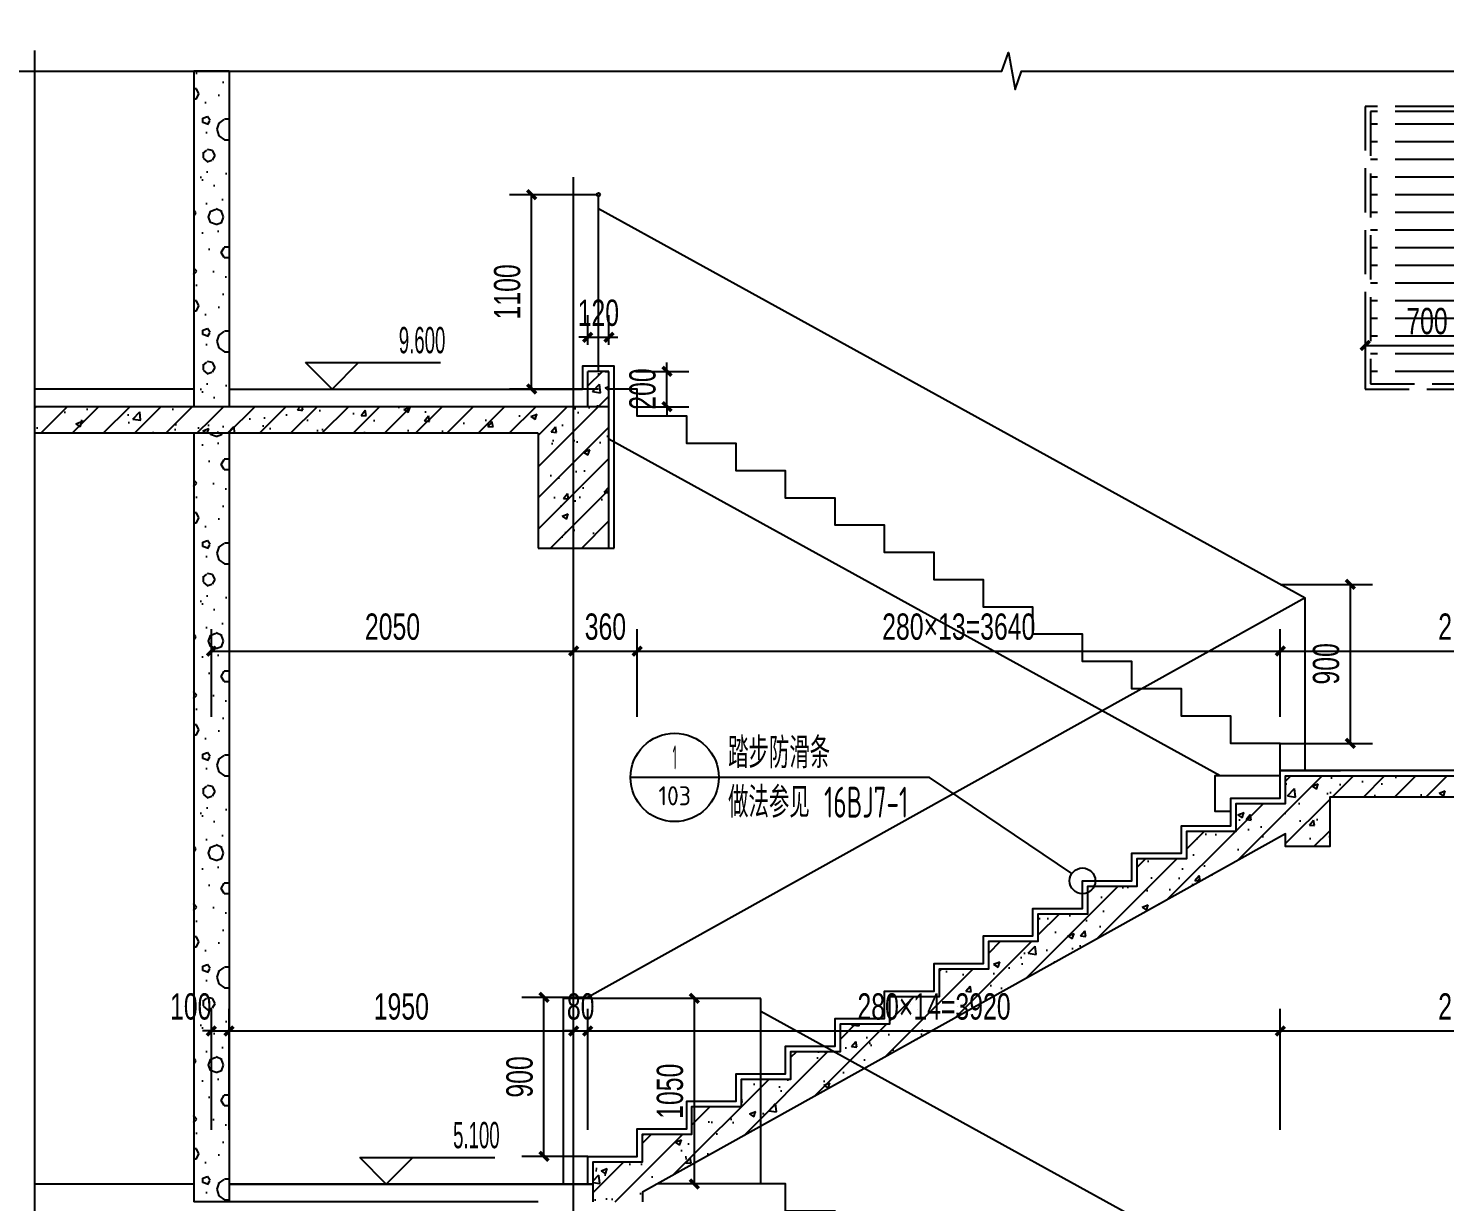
# Model space of a CAD drawing. Extents: x -26219 to 315419, y -160410 to -120810.
# Drawn here: x 106110 to 114126, y -142298 to -135656 of the extents above; entities that cross this region are included whole.
import ezdxf
from ezdxf.enums import TextEntityAlignment as Align
from ezdxf.xclip import XClip

# ---------------------------------------------------------------- set-up
doc = ezdxf.new("R2010")
doc.units = 0
doc.header["$LTSCALE"] = 1000
doc.header["$MEASUREMENT"] = 0
doc.header["$XCLIPFRAME"] = 0
doc.linetypes.add('104-14# 核心筒$2$DOTE', pattern=[2.42, 2, -0.2, 0.02, -0.2])
doc.linetypes.add('DASH', pattern=[0.35, 0.25, -0.1])
for name, color, linetype in [('01-标注_尺寸', 124, 'Continuous'), ('01-标注_标高', 200, 'Continuous'), ('01-标注_符号', 200, 'Continuous'), ('02-TEXT_标注', 130, 'Continuous'), ('05-填充_天正', 26, 'Continuous'), ('104-14# 核心筒$2$A_AXIS-轴线', 36, '104-14# 核心筒$2$DOTE'), ('A-E_栏杆', 232, 'Continuous'), ('A-SUR_保温', 222, 'Continuous'), ('A-TECH_暖通', 6, 'Continuous'), ('A_AXIS-轴线', 36, 'Continuous'), ('A_STR-砌块墙', 121, 'Continuous'), ('A_STR-砼墙', 51, 'Continuous'), ('A_STR-砼柱', 51, 'Continuous'), ('S_E_A-E_楼梯', 4, 'Continuous'), ('S_SURFACE', 6, 'Continuous')]:
    doc.layers.add(name, color=color, linetype=linetype)
doc.styles.add('_TCH_DIM', font='ros.shx', dxfattribs={"width": 0.75, "bigfont": 'jd.shx'})
doc.styles.add('_TCH_DIM_T3', font='ros.shx', dxfattribs={"width": 0.705882, "bigfont": 'jd.shx'})
doc.styles.add('样式 1', font='ros1.shx', dxfattribs={"width": 0.7, "bigfont": 'jd.shx'})
doc.dimstyles.new('_TCH_ARCH&&50', dxfattribs={"dimtxt": 148.75, "dimasz": 50, "dimexe": 125, "dimexo": 150, "dimgap": 63.125, "dimtad": 1, "dimdec": 0, "dimzin": 0, "dimdsep": 46, "dimtxsty": '_TCH_DIM_T3', "dimblk": 'ARCHTICK', "dimcen": 0.09, "dimclrt": 7, "dimazin": 2, "dimtfac": 1, "dimtdec": 0, "dimtix": 1, "dimtmove": 2, "dimatfit": 3, "dimfxl": 0, "dimtolj": 1, "dimtzin": 0, "dimarcsym": 0})
pattern_1 = [(45, (0, 0), (-88.38835, 88.38835), []), (50, (0, 0), (358.6301, -31.37607), [37.5, -412.5]), (355, (0, 0), (-69.3757, 376.0961), [30, -330]), (100.4514, (29.9, -2.6), (289.2547, 344.7198), [31.8701, -350.57106]), (46.1842, (0, 100), (533.6205, -82.7595), [56.25, -618.75]), (96.6356, (44.47, 93.1), (467.3314, 487.059), [47.8051, -525.8565]), (351.1842, (0, 100), (467.331, 487.0593), [45, -495]), (21, (50, 75), (298.45353, -201.30945), [37.5, -412.5]), (326, (50, 75), (121.6577, 362.575), [30, -330]), (71.4514, (74.87, 58.22), (420.1113, 161.26525), [31.8701, -350.57106]), (37.5, (0, 0), (6.07993, 166.44693), [0, -326, 0, -335, 0, -331.25]), (7.5, (0, 0), (131.53477, 197.20586), [0, -191, 0, -318.5, 0, -126.25]), (327.5, (-111.5, 0), (266.91122, -11.27744), [0, -125, 0, -390, 0, -517.5]), (317.5, (-161.5, 0), (291.59308, 50.0525), [0, -162.5, 0, -259, 0, -367.5])]
pattern_2 = [(0, (177, -183), (300, 600), [0, -600]), (0, (-174, -264), (300, 600), [0, -600]), (0, (21, -270), (300, 600), [0, -600]), (0, (234, -93), (300, 600), [0, -600]), (0, (-15, -300), (300, 600), [0, -600]), (0, (294, 285), (300, 600), [0, -600]), (0, (111, 237), (300, 600), [0, -600]), (0, (207, 162), (300, 600), [0, -600]), (0, (-282, 150), (300, 600), [0, -600]), (0, (12, 123), (300, 600), [0, -600]), (0, (-102, -30), (300, 600), [0, -600]), (0, (-96, -255), (300, 600), [0, -600]), (0, (129, -279), (300, 600), [0, -600]), (0, (294, -15), (300, 600), [0, -600]), (0, (-267, -108), (300, 600), [0, -600]), (0, (-216, -6), (300, 600), [0, -600]), (0, (18, -48), (300, 600), [0, -600]), (0, (-66, -135), (300, 600), [0, -600]), (0, (-114, 63), (300, 600), [0, -600]), (0, (-39, 288), (300, 600), [0, -600]), (0, (-243, -234), (300, 600), [0, -600]), (0, (87, 165), (300, 600), [0, -600]), (0, (-192, 174), (300, 600), [0, -600]), (0, (-240, 252), (300, 600), [0, -600]), (130.601294, (257.143, 97.143), (-1499.9999834, 1800.000008), [26.3416, -11037.111]), (18.43495, (214.29, 108.57), (1499.999994, 599.999996), [27.1052, -3767.6279]), (90, (214.3, 82.86), (300, 600), [25.7143, -1174.2857]), (161.56505, (240, 74.29), (-1500.00001, 599.999955), [27.1052, -3767.6279]), (53.1301, (240, 74.29), (300, 600), [28.5714, -2971.4285]), (135, (262.86, -231.43), (-300.00004, 599.99996), [24.2437, -1672.8126]), (45, (228.57, -231.43), (300, 600), [24.2437, -1672.8126]), (135, (245.71, -248.57), (-300.00004, 599.99996), [24.2437, -1672.8126]), (45, (245.71, -248.57), (300, 600), [24.2437, -1672.8126]), (116.56505, (-25.7, 171.43), (-5e-05, 1200), [31.9438, -638.8765]), (180, (-40, 200), (-300, 600), [34.2857, -565.7142]), (63.43495, (-88.57, 171.43), (3e-06, 1200), [31.9438, -638.8765]), (116.56505, (-74.3, 142.86), (-5e-05, 1200), [31.9438, -638.8765]), (0, (-74.3, 142.86), (300, 600), [34.2857, -565.7142]), (63.43495, (-40, 142.86), (3e-06, 1200), [31.9438, -638.8765]), (107.102728, (200, -31.429), (-899.9999656, 3000.0000048), [38.8613, -16282.9025]), (143.972626, (188.57, 5.714), (-5699.999928, 4199.999995), [38.8613, -8122.02]), (180, (157.14, 28.6), (-300, 600), [37.1429, -562.857]), (36.027373, (88.57, 5.714), (5699.999958, 4199.999955), [38.8613, -8122.02]), (71.56505, (77.14, -28.57), (900.000005, 2999.999995), [36.1403, -3758.5928]), (107.102728, (88.571, -65.714), (-899.9999656, 3000.0000048), [38.8613, -16282.9025]), (143.972626, (120, -88.57), (-5699.999928, 4199.999995), [38.8613, -8122.02]), (0, (120, -88.6), (300, 600), [37.1429, -562.857]), (36.027373, (157.143, -88.57), (5699.999958, 4199.999955), [38.8613, -8122.02]), (71.56505, (188.57, -65.71), (900.000005, 2999.999995), [36.1403, -3758.5928]), (150.25512, (205.714, 248.57), (-900.000002, 599.999993), [23.035, -4814.3196]), (90, (185.7, 237.14), (300, 600), [22.8571, -1177.1427]), (29.74488, (185.714, 237.14), (900, 599.999997), [23.035, -4814.3196]), (116.56505, (65.7, -177.14), (-5e-05, 1200), [31.9438, -638.8765]), (168.690067, (51.43, -148.57), (-2700.000002, 599.999985), [29.1373, -6089.6855]), (41.185925, (0, -162.857), (7499.9999546, 6599.9999423), [30.3718, -12725.802]), (90, (0, -191.43), (300, 600), [28.5714, -1171.4285]), (138.814074, (22.857, -211.429), (-7499.9998667, 6600.000042), [30.3718, -12725.802]), (16.699244, (22.857, -211.429), (9899.9999255, 2999.9999686), [29.8295, -12498.5375]), (60.945396, (51.43, -202.857), (299.999999, 599.9999947), [29.416, -12325.3395]), (109.983106, (-185.714, 74.286), (-1500.0000056, 4199.999989), [33.442, -14012.1975]), (155.556045, (-197.143, 105.714), (-3900.000015, 1799.9999626), [34.523, -14465.1315]), (24.443955, (-260, 105.714), (3900.000002, 1799.9999913), [34.523, -14465.1315]), (70.016893, (-271.429, 74.286), (1500.0000045, 4199.9999896), [33.442, -14012.1975]), (109.983106, (-260, 42.857), (-1500.0000056, 4199.999989), [33.442, -14012.1975]), (160.016893, (-228.57, 31.43), (-1500.000001, 599.999973), [33.442, -6989.3775]), (19.983107, (-228.57, 31.43), (1499.999992, 599.999999), [33.442, -6989.3775]), (70.016893, (-197.143, 42.857), (1500.0000045, 4199.9999896), [33.442, -14012.1975]), (122.005383, (37.14, 20), (-300.00004, 599.99997), [26.9542, -5633.434]), (18.43495, (-2.86, 34.29), (1499.999994, 599.999996), [27.1052, -3767.6279]), (90, (-2.86, 8.57), (300, 600), [25.7143, -1174.2857]), (161.56505, (22.86, 0), (-1500.00001, 599.999955), [27.1052, -3767.6279]), (54.462322, (22.857, 0), (2099.999997, 2999.9999955), [24.578, -10298.2115]), (116.56505, (-137.14, -125.7), (-5e-05, 1200), [31.9438, -638.8765]), (180, (-151.4, -97.14), (-300, 600), [31.4286, -568.5714]), (59.036243, (-200, -125.714), (300.000001, 599.999997), [33.3197, -6963.822]), (120.963756, (-182.857, -154.286), (-300.000041, 599.999972), [33.3197, -6963.822]), (0, (-182.86, -154.3), (300, 600), [31.4286, -568.5714]), (63.43495, (-151.43, -154.3), (3e-06, 1200), [31.9438, -638.8765])]

# ---------------------------------------------------------------- blocks, each defined once
blk = doc.blocks.new('104-14# 核心筒')
at = {"layer": '104-14# 核心筒$2$A_AXIS-轴线'}
blk.add_line((109600, 317833.6), (109600, 259754.9), dxfattribs=at)
blk = doc.blocks.new('dididi')
at = {"layer": '05-填充_天正', "linetype": 'DASH'}
for p, q in [((420, 1500), (30, 1500)), ((420, 1400), (30, 1400)), ((420, 1300), (30, 1300)), ((420, 1200), (30, 1200)), ((420, 1100), (30, 1100)), ((420, 1000), (30, 1000)), ((420, 900), (30, 900)), ((420, 800), (30, 800)), ((420, 700), (30, 700)), ((420, 600), (30, 600)), ((420, 500), (30, 500)), ((420, 400), (30, 400)), ((420, 300), (30, 300)), ((420, 200), (30, 200)), ((420, 100), (30, 100))]:
    blk.add_line(p, q, dxfattribs=at)
at = {"layer": '05-填充_天正'}
for p, q in [((670, 1500), (420, 1500)), ((670, 1400), (420, 1400)), ((670, 1300), (420, 1300)), ((670, 1200), (420, 1200)), ((670, 1100), (420, 1100)), ((670, 1000), (420, 1000)), ((670, 900), (420, 900)), ((670, 800), (420, 800)), ((670, 700), (420, 700)), ((670, 600), (420, 600)), ((670, 500), (420, 500)), ((670, 400), (420, 400)), ((670, 300), (420, 300)), ((670, 200), (420, 200)), ((670, 100), (420, 100))]:
    blk.add_line(p, q, dxfattribs=at)
at = {"layer": '05-填充_天正', "linetype": 'DASH'}
blk.add_lwpolyline([(420, 1570), (30, 1570), (30, 30), (420, 30)], dxfattribs=at)
at = {"layer": '05-填充_天正'}
blk.add_lwpolyline([(420, 30), (670, 30), (670, 1570), (420, 1570)], dxfattribs=at)
at = {"layer": 'A-TECH_暖通', "linetype": 'DASH'}
blk.add_lwpolyline([(420, 1600), (0, 1600), (0, 0), (420, 0)], dxfattribs=at)
at = {"layer": 'A-TECH_暖通'}
blk.add_lwpolyline([(420, 0), (700, 0), (700, 1600), (420, 1600)], dxfattribs=at)
blk = doc.blocks.new('_ArchTick')
at = {"color": 0, "linetype": 'ByBlock', "const_width": 0.4}
blk.add_lwpolyline([(-0.5, -0.5), (0.5, 0.5)], dxfattribs=at)
blk = doc.blocks.new('*D1114')
at = {"layer": '01-标注_尺寸', "color": 0, "lineweight": -2, "transparency": 16777216}
for p, q in [((107146.3, -139553.6), (107146.3, -139056.4)), ((109196.3, -139553.6), (109196.3, -139056.4)), ((107146.3, -139181.4), (109196.3, -139181.4))]:
    blk.add_line(p, q, dxfattribs=at)
at = {"layer": 'Defpoints', "color": 0, "transparency": 16777216}
for p in [(109196.3, -139181.4), (107146.3, -139703.6), (109196.3, -139703.6)]:
    blk.add_point(p, dxfattribs=at)
at = {"layer": '01-标注_尺寸', "color": 0, "lineweight": -2, "transparency": 16777216, "xscale": 50, "yscale": 50, "zscale": 50, "rotation": 180}
blk.add_blockref('_ArchTick', (107146.3, -139181.4), dxfattribs=at)
at = {"layer": '01-标注_尺寸', "color": 0, "lineweight": -2, "transparency": 16777216, "xscale": 50, "yscale": 50, "zscale": 50}
blk.add_blockref('_ArchTick', (109196.3, -139181.4), dxfattribs=at)
at = {"layer": '01-标注_尺寸', "color": 7, "transparency": 16777216, "insert": (108171.3, -139043.9), "char_height": 148.75, "attachment_point": 5, "style": '_TCH_DIM_T3'}
blk.add_mtext('\\A1;2050', dxfattribs=at)
blk = doc.blocks.new('*D1115')
at = {"layer": '01-标注_尺寸', "color": 0, "lineweight": -2, "transparency": 16777216}
for p, q in [((109196.3, -139553.6), (109196.3, -139056.4)), ((109556.3, -139553.6), (109556.3, -139056.4)), ((109196.3, -139181.4), (109556.3, -139181.4))]:
    blk.add_line(p, q, dxfattribs=at)
at = {"layer": 'Defpoints', "color": 0, "transparency": 16777216}
for p in [(109556.3, -139181.4), (109196.3, -139703.6), (109556.3, -139703.6)]:
    blk.add_point(p, dxfattribs=at)
at = {"layer": '01-标注_尺寸', "color": 0, "lineweight": -2, "transparency": 16777216, "xscale": 50, "yscale": 50, "zscale": 50, "rotation": 180}
blk.add_blockref('_ArchTick', (109196.3, -139181.4), dxfattribs=at)
at = {"layer": '01-标注_尺寸', "color": 0, "lineweight": -2, "transparency": 16777216, "xscale": 50, "yscale": 50, "zscale": 50}
blk.add_blockref('_ArchTick', (109556.3, -139181.4), dxfattribs=at)
at = {"layer": '01-标注_尺寸', "color": 7, "transparency": 16777216, "insert": (109376.3, -139043.9), "char_height": 148.75, "attachment_point": 5, "style": '_TCH_DIM_T3'}
blk.add_mtext('\\A1;360', dxfattribs=at)
blk = doc.blocks.new('*D1116')
at = {"layer": '01-标注_尺寸', "color": 0, "lineweight": -2, "transparency": 16777216}
for p, q in [((109556.3, -139553.6), (109556.3, -139056.4)), ((113196.3, -139553.6), (113196.3, -139056.4)), ((109556.3, -139181.4), (113196.3, -139181.4))]:
    blk.add_line(p, q, dxfattribs=at)
at = {"layer": 'Defpoints', "color": 0, "transparency": 16777216}
for p in [(113196.3, -139181.4), (109556.3, -139703.6), (113196.3, -139703.6)]:
    blk.add_point(p, dxfattribs=at)
at = {"layer": '01-标注_尺寸', "color": 0, "lineweight": -2, "transparency": 16777216, "xscale": 50, "yscale": 50, "zscale": 50, "rotation": 180}
blk.add_blockref('_ArchTick', (109556.3, -139181.4), dxfattribs=at)
at = {"layer": '01-标注_尺寸', "color": 0, "lineweight": -2, "transparency": 16777216, "xscale": 50, "yscale": 50, "zscale": 50}
blk.add_blockref('_ArchTick', (113196.3, -139181.4), dxfattribs=at)
at = {"layer": '01-标注_尺寸', "color": 7, "transparency": 16777216, "insert": (111376.3, -139043.9), "char_height": 148.75, "attachment_point": 5, "style": '_TCH_DIM_T3'}
blk.add_mtext('\\A1;280×13=3640', dxfattribs=at)
blk = doc.blocks.new('*D1117')
at = {"layer": '01-标注_尺寸', "color": 0, "lineweight": -2, "transparency": 16777216}
for p, q in [((113196.3, -139553.6), (113196.3, -139056.4)), ((115296.3, -139553.6), (115296.3, -139056.4)), ((113196.3, -139181.4), (115296.3, -139181.4))]:
    blk.add_line(p, q, dxfattribs=at)
at = {"layer": 'Defpoints', "color": 0, "transparency": 16777216}
for p in [(115296.3, -139181.4), (113196.3, -139703.6), (115296.3, -139703.6)]:
    blk.add_point(p, dxfattribs=at)
at = {"layer": '01-标注_尺寸', "color": 0, "lineweight": -2, "transparency": 16777216, "xscale": 50, "yscale": 50, "zscale": 50, "rotation": 180}
blk.add_blockref('_ArchTick', (113196.3, -139181.4), dxfattribs=at)
at = {"layer": '01-标注_尺寸', "color": 0, "lineweight": -2, "transparency": 16777216, "xscale": 50, "yscale": 50, "zscale": 50}
blk.add_blockref('_ArchTick', (115296.3, -139181.4), dxfattribs=at)
at = {"layer": '01-标注_尺寸', "color": 7, "transparency": 16777216, "insert": (114246.3, -139043.9), "char_height": 148.75, "attachment_point": 5, "style": '_TCH_DIM_T3'}
blk.add_mtext('\\A1;2100', dxfattribs=at)
blk = doc.blocks.new('*D1123')
at = {"layer": '01-标注_尺寸', "color": 0, "lineweight": -2, "transparency": 16777216}
for p, q in [((113196.3, -141891.9), (113196.3, -141206.5)), ((115296.3, -141891.9), (115296.3, -141206.5)), ((113196.3, -141331.5), (115296.3, -141331.5))]:
    blk.add_line(p, q, dxfattribs=at)
at = {"layer": 'Defpoints', "color": 0, "transparency": 16777216}
for p in [(115296.3, -141331.5), (113196.3, -142041.9), (115296.3, -142041.9)]:
    blk.add_point(p, dxfattribs=at)
at = {"layer": '01-标注_尺寸', "color": 0, "lineweight": -2, "transparency": 16777216, "xscale": 50, "yscale": 50, "zscale": 50, "rotation": 180}
blk.add_blockref('_ArchTick', (113196.3, -141331.5), dxfattribs=at)
at = {"layer": '01-标注_尺寸', "color": 0, "lineweight": -2, "transparency": 16777216, "xscale": 50, "yscale": 50, "zscale": 50}
blk.add_blockref('_ArchTick', (115296.3, -141331.5), dxfattribs=at)
at = {"layer": '01-标注_尺寸', "color": 7, "transparency": 16777216, "insert": (114246.3, -141194), "char_height": 148.75, "attachment_point": 5, "style": '_TCH_DIM_T3'}
blk.add_mtext('\\A1;2100', dxfattribs=at)
blk = doc.blocks.new('*D1124')
at = {"layer": '01-标注_尺寸', "color": 0, "lineweight": -2, "transparency": 16777216}
for p, q in [((109276.3, -141891.9), (109276.3, -141206.5)), ((113196.3, -141891.9), (113196.3, -141206.5)), ((109276.3, -141331.5), (113196.3, -141331.5))]:
    blk.add_line(p, q, dxfattribs=at)
at = {"layer": 'Defpoints', "color": 0, "transparency": 16777216}
for p in [(113196.3, -141331.5), (109276.3, -142041.9), (113196.3, -142041.9)]:
    blk.add_point(p, dxfattribs=at)
at = {"layer": '01-标注_尺寸', "color": 0, "lineweight": -2, "transparency": 16777216, "xscale": 50, "yscale": 50, "zscale": 50, "rotation": 180}
blk.add_blockref('_ArchTick', (109276.3, -141331.5), dxfattribs=at)
at = {"layer": '01-标注_尺寸', "color": 0, "lineweight": -2, "transparency": 16777216, "xscale": 50, "yscale": 50, "zscale": 50}
blk.add_blockref('_ArchTick', (113196.3, -141331.5), dxfattribs=at)
at = {"layer": '01-标注_尺寸', "color": 7, "transparency": 16777216, "insert": (111236.3, -141194), "char_height": 148.75, "attachment_point": 5, "style": '_TCH_DIM_T3'}
blk.add_mtext('\\A1;280×14=3920', dxfattribs=at)
blk = doc.blocks.new('*D1125')
at = {"layer": '01-标注_尺寸', "color": 0, "lineweight": -2, "transparency": 16777216}
for p, q in [((109196.3, -141891.9), (109196.3, -141206.5)), ((109276.3, -141891.9), (109276.3, -141206.5)), ((109196.3, -141331.5), (109146.3, -141331.5)), ((109196.3, -141331.5), (109276.3, -141331.5)), ((109276.3, -141331.5), (109326.3, -141331.5))]:
    blk.add_line(p, q, dxfattribs=at)
at = {"layer": 'Defpoints', "color": 0, "transparency": 16777216}
for p in [(109276.3, -141331.5), (109196.3, -142041.9), (109276.3, -142041.9)]:
    blk.add_point(p, dxfattribs=at)
at = {"layer": '01-标注_尺寸', "color": 0, "lineweight": -2, "transparency": 16777216, "xscale": 50, "yscale": 50, "zscale": 50}
blk.add_blockref('_ArchTick', (109196.3, -141331.5), dxfattribs=at)
at = {"layer": '01-标注_尺寸', "color": 0, "lineweight": -2, "transparency": 16777216, "xscale": 50, "yscale": 50, "zscale": 50, "rotation": 180}
blk.add_blockref('_ArchTick', (109276.3, -141331.5), dxfattribs=at)
at = {"layer": '01-标注_尺寸', "color": 7, "transparency": 16777216, "insert": (109236.3, -141194), "char_height": 148.75, "attachment_point": 5, "style": '_TCH_DIM_T3'}
blk.add_mtext('\\A1;80', dxfattribs=at)
blk = doc.blocks.new('*D1126')
at = {"layer": '01-标注_尺寸', "color": 0, "lineweight": -2, "transparency": 16777216}
for p, q in [((107246.3, -141891.9), (107246.3, -141206.5)), ((109196.3, -141891.9), (109196.3, -141206.5)), ((107246.3, -141331.5), (109196.3, -141331.5))]:
    blk.add_line(p, q, dxfattribs=at)
at = {"layer": 'Defpoints', "color": 0, "transparency": 16777216}
for p in [(109196.3, -141331.5), (107246.3, -142041.9), (109196.3, -142041.9)]:
    blk.add_point(p, dxfattribs=at)
at = {"layer": '01-标注_尺寸', "color": 0, "lineweight": -2, "transparency": 16777216, "xscale": 50, "yscale": 50, "zscale": 50, "rotation": 180}
blk.add_blockref('_ArchTick', (107246.3, -141331.5), dxfattribs=at)
at = {"layer": '01-标注_尺寸', "color": 0, "lineweight": -2, "transparency": 16777216, "xscale": 50, "yscale": 50, "zscale": 50}
blk.add_blockref('_ArchTick', (109196.3, -141331.5), dxfattribs=at)
at = {"layer": '01-标注_尺寸', "color": 7, "transparency": 16777216, "insert": (108221.3, -141194), "char_height": 148.75, "attachment_point": 5, "style": '_TCH_DIM_T3'}
blk.add_mtext('\\A1;1950', dxfattribs=at)
blk = doc.blocks.new('*D1127')
at = {"layer": '01-标注_尺寸', "color": 0, "lineweight": -2, "transparency": 16777216}
for p, q in [((107146.3, -141891.9), (107146.3, -141206.5)), ((107246.3, -141891.9), (107246.3, -141206.5)), ((107146.3, -141331.5), (107096.3, -141331.5)), ((107146.3, -141331.5), (107246.3, -141331.5)), ((107246.3, -141331.5), (107296.3, -141331.5))]:
    blk.add_line(p, q, dxfattribs=at)
at = {"layer": 'Defpoints', "color": 0, "transparency": 16777216}
for p in [(107246.3, -141331.5), (107146.3, -142041.9), (107246.3, -142041.9)]:
    blk.add_point(p, dxfattribs=at)
at = {"layer": '01-标注_尺寸', "color": 0, "lineweight": -2, "transparency": 16777216, "xscale": 50, "yscale": 50, "zscale": 50}
blk.add_blockref('_ArchTick', (107146.3, -141331.5), dxfattribs=at)
at = {"layer": '01-标注_尺寸', "color": 0, "lineweight": -2, "transparency": 16777216, "xscale": 50, "yscale": 50, "zscale": 50, "rotation": 180}
blk.add_blockref('_ArchTick', (107246.3, -141331.5), dxfattribs=at)
at = {"layer": '01-标注_尺寸', "color": 7, "transparency": 16777216, "insert": (107029.3, -141194), "char_height": 148.75, "attachment_point": 5, "style": '_TCH_DIM_T3'}
blk.add_mtext('\\A1;100', dxfattribs=at)
blk = doc.blocks.new('*D1484')
at = {"layer": '01-标注_尺寸', "color": 0, "lineweight": -2, "transparency": 16777216}
for p, q in [((109336.3, -136598), (108833.3, -136598)), ((108958.3, -137698), (108958.3, -136598)), ((109336.3, -137698), (108833.3, -137698))]:
    blk.add_line(p, q, dxfattribs=at)
at = {"layer": 'Defpoints', "color": 0, "transparency": 16777216}
for p in [(108958.3, -136598), (109486.3, -136598), (109486.3, -137698)]:
    blk.add_point(p, dxfattribs=at)
at = {"layer": '01-标注_尺寸', "color": 0, "lineweight": -2, "transparency": 16777216, "xscale": 50, "yscale": 50, "zscale": 50}
for p, rotation in [((108958.3, -136598), 90), ((108958.3, -137698), 270)]:
    blk.add_blockref('_ArchTick', p, dxfattribs=dict(at, rotation=rotation))
at = {"layer": '01-标注_尺寸', "color": 7, "transparency": 16777216, "insert": (108820.8, -137148), "char_height": 148.75, "attachment_point": 5, "rotation": 90, "style": '_TCH_DIM_T3'}
blk.add_mtext('\\A1;1100', dxfattribs=at)
blk = doc.blocks.new('*D1485')
at = {"layer": '01-标注_尺寸', "color": 0, "lineweight": -2, "transparency": 16777216}
for p, q in [((109276.3, -137448), (109276.3, -137279.9)), ((109396.3, -137448), (109396.3, -137279.9)), ((109276.3, -137404.9), (109226.3, -137404.9)), ((109276.3, -137404.9), (109396.3, -137404.9)), ((109396.3, -137404.9), (109446.3, -137404.9))]:
    blk.add_line(p, q, dxfattribs=at)
at = {"layer": 'Defpoints', "color": 0, "transparency": 16777216}
for p in [(109396.3, -137404.9), (109276.3, -137598), (109396.3, -137598)]:
    blk.add_point(p, dxfattribs=at)
at = {"layer": '01-标注_尺寸', "color": 0, "lineweight": -2, "transparency": 16777216, "xscale": 50, "yscale": 50, "zscale": 50}
blk.add_blockref('_ArchTick', (109276.3, -137404.9), dxfattribs=at)
at = {"layer": '01-标注_尺寸', "color": 0, "lineweight": -2, "transparency": 16777216, "xscale": 50, "yscale": 50, "zscale": 50, "rotation": 180}
blk.add_blockref('_ArchTick', (109396.3, -137404.9), dxfattribs=at)
at = {"layer": '01-标注_尺寸', "color": 7, "transparency": 16777216, "insert": (109336.3, -137267.4), "char_height": 148.75, "attachment_point": 5, "style": '_TCH_DIM_T3'}
blk.add_mtext('\\A1;120', dxfattribs=at)
blk = doc.blocks.new('*D1486')
at = {"layer": '01-标注_尺寸', "color": 0, "lineweight": -2, "transparency": 16777216}
for p, q in [((109724.2, -137598), (109724.2, -137548)), ((109546.3, -137598), (109849.2, -137598)), ((109724.2, -137798), (109724.2, -137598)), ((109546.3, -137798), (109849.2, -137798)), ((109724.2, -137798), (109724.2, -137848))]:
    blk.add_line(p, q, dxfattribs=at)
at = {"layer": 'Defpoints', "color": 0, "transparency": 16777216}
for p in [(109396.3, -137598), (109724.2, -137598), (109396.3, -137798)]:
    blk.add_point(p, dxfattribs=at)
at = {"layer": '01-标注_尺寸', "color": 0, "lineweight": -2, "transparency": 16777216, "xscale": 50, "yscale": 50, "zscale": 50}
for p, rotation in [((109724.2, -137598), 270), ((109724.2, -137798), 90)]:
    blk.add_blockref('_ArchTick', p, dxfattribs=dict(at, rotation=rotation))
at = {"layer": '01-标注_尺寸', "color": 7, "transparency": 16777216, "insert": (109586.7, -137698), "char_height": 148.75, "attachment_point": 5, "rotation": 90, "style": '_TCH_DIM_T3'}
blk.add_mtext('\\A1;200', dxfattribs=at)
blk = doc.blocks.new('*D1567')
at = {"layer": '01-标注_尺寸', "color": 0, "lineweight": -2, "transparency": 16777216}
for p, q in [((113196.3, -138803.6), (113718.3, -138803.6)), ((113593.3, -139703.6), (113593.3, -138803.6)), ((113196.3, -139703.6), (113718.3, -139703.6))]:
    blk.add_line(p, q, dxfattribs=at)
at = {"layer": 'Defpoints', "color": 0, "transparency": 16777216}
for p in [(113046.3, -138803.6), (113593.3, -138803.6), (113046.3, -139703.6)]:
    blk.add_point(p, dxfattribs=at)
at = {"layer": '01-标注_尺寸', "color": 0, "lineweight": -2, "transparency": 16777216, "xscale": 50, "yscale": 50, "zscale": 50}
for p, rotation in [((113593.3, -138803.6), 90), ((113593.3, -139703.6), 270)]:
    blk.add_blockref('_ArchTick', p, dxfattribs=dict(at, rotation=rotation))
at = {"layer": '01-标注_尺寸', "color": 7, "transparency": 16777216, "insert": (113455.8, -139253.6), "char_height": 148.75, "attachment_point": 5, "rotation": 90, "style": '_TCH_DIM_T3'}
blk.add_mtext('\\A1;900', dxfattribs=at)
blk = doc.blocks.new('*D1568')
at = {"layer": '01-标注_尺寸', "color": 0, "lineweight": -2, "transparency": 16777216}
for p, q in [((109276.3, -141141.9), (108903.6, -141141.9)), ((109028.6, -142041.9), (109028.6, -141141.9)), ((109276.3, -142041.9), (108903.6, -142041.9))]:
    blk.add_line(p, q, dxfattribs=at)
at = {"layer": 'Defpoints', "color": 0, "transparency": 16777216}
for p in [(109028.6, -141141.9), (109426.3, -141141.9), (109426.3, -142041.9)]:
    blk.add_point(p, dxfattribs=at)
at = {"layer": '01-标注_尺寸', "color": 0, "lineweight": -2, "transparency": 16777216, "xscale": 50, "yscale": 50, "zscale": 50}
for p, rotation in [((109028.6, -141141.9), 90), ((109028.6, -142041.9), 270)]:
    blk.add_blockref('_ArchTick', p, dxfattribs=dict(at, rotation=rotation))
at = {"layer": '01-标注_尺寸', "color": 7, "transparency": 16777216, "insert": (108891.1, -141591.9), "char_height": 148.75, "attachment_point": 5, "rotation": 90, "style": '_TCH_DIM_T3'}
blk.add_mtext('\\A1;900', dxfattribs=at)
blk = doc.blocks.new('*D1712')
at = {"layer": '01-标注_尺寸', "color": 0, "lineweight": -2, "transparency": 16777216}
for p, q in [((110106.3, -141147.9), (109754.6, -141147.9)), ((109879.6, -142197.9), (109879.6, -141147.9)), ((110106.3, -142197.9), (109754.6, -142197.9))]:
    blk.add_line(p, q, dxfattribs=at)
at = {"layer": 'Defpoints', "color": 0, "transparency": 16777216}
for p in [(109879.6, -141147.9), (110256.3, -141147.9), (110256.3, -142197.9)]:
    blk.add_point(p, dxfattribs=at)
at = {"layer": '01-标注_尺寸', "color": 0, "lineweight": -2, "transparency": 16777216, "xscale": 50, "yscale": 50, "zscale": 50}
for p, rotation in [((109879.6, -141147.9), 90), ((109879.6, -142197.9), 270)]:
    blk.add_blockref('_ArchTick', p, dxfattribs=dict(at, rotation=rotation))
at = {"layer": '01-标注_尺寸', "color": 7, "transparency": 16777216, "insert": (109742.1, -141672.9), "char_height": 148.75, "attachment_point": 5, "rotation": 90, "style": '_TCH_DIM_T3'}
blk.add_mtext('\\A1;1050', dxfattribs=at)
blk = doc.blocks.new('*D1745')
at = {"layer": '01-标注_尺寸', "color": 0, "lineweight": -2, "transparency": 16777216}
for p, q in [((113676.3, -137267.6), (113676.3, -137576.9)), ((114376.3, -137267.6), (114376.3, -137576.9)), ((113676.3, -137451.9), (114376.3, -137451.9))]:
    blk.add_line(p, q, dxfattribs=at)
at = {"layer": 'Defpoints', "color": 0, "transparency": 16777216}
for p in [(113676.3, -137117.6), (114376.3, -137117.6), (114376.3, -137451.9)]:
    blk.add_point(p, dxfattribs=at)
at = {"layer": '01-标注_尺寸', "color": 0, "lineweight": -2, "transparency": 16777216, "xscale": 50, "yscale": 50, "zscale": 50, "rotation": 180}
blk.add_blockref('_ArchTick', (113676.3, -137451.9), dxfattribs=at)
at = {"layer": '01-标注_尺寸', "color": 0, "lineweight": -2, "transparency": 16777216, "xscale": 50, "yscale": 50, "zscale": 50}
blk.add_blockref('_ArchTick', (114376.3, -137451.9), dxfattribs=at)
at = {"layer": '01-标注_尺寸', "color": 7, "transparency": 16777216, "insert": (114026.3, -137314.4), "char_height": 148.75, "attachment_point": 5, "style": '_TCH_DIM_T3'}
blk.add_mtext('\\A1;700', dxfattribs=at)

msp = doc.modelspace()

# ---------------------------------------------------------------- hatches: boundary and pattern name
at = {"layer": '05-填充_天正'}
h = msp.add_hatch(dxfattribs=at)
h.set_pattern_fill('加气混凝土', color=256, scale=50, style=0)
h.set_pattern_definition(pattern_2)
h.paths.add_polyline_path([(107046.3, -135898), (107046.3, -137798), (107246.3, -137798), (107246.3, -135898)])
h = msp.add_hatch(dxfattribs=at)
h.set_pattern_fill('钢筋混凝土', color=256, scale=50, style=0)
h.set_pattern_definition(pattern_1)
h.paths.add_polyline_path([(109396.3, -137598), (109276.3, -137598), (109276.3, -137798), (109396.3, -137798)])
h = msp.add_hatch(dxfattribs=at)
h.set_pattern_fill('钢筋混凝土', color=256, scale=50, style=0)
h.set_pattern_definition(pattern_1)
h.paths.add_polyline_path([(107146.3, -137948), (107146.3, -137798), (106146.3, -137798), (106146.3, -137948)])
h = msp.add_hatch(dxfattribs=at)
h.set_pattern_fill('钢筋混凝土', color=256, scale=50, style=0)
h.set_pattern_definition(pattern_1)
h.paths.add_polyline_path([(108996.3, -137948), (108996.3, -137798), (107146.3, -137798), (107146.3, -137948)])
h = msp.add_hatch(dxfattribs=at)
h.set_pattern_fill('钢筋混凝土', color=256, scale=50, style=0)
h.set_pattern_definition(pattern_1)
h.paths.add_polyline_path([(108996.3, -138598), (109396.3, -138598), (109396.3, -137798), (108996.3, -137798)])
h = msp.add_hatch(dxfattribs=at)
h.set_pattern_fill('加气混凝土', color=256, scale=50, style=0)
h.set_pattern_definition(pattern_2)
h.paths.add_polyline_path([(107246.3, -137948), (107046.3, -137948), (107046.3, -142298), (107246.3, -142298)])
h = msp.add_hatch(dxfattribs=at)
h.set_pattern_fill('钢筋混凝土', color=256, scale=50, style=0)
h.set_pattern_definition(pattern_1)
edge = h.paths.add_edge_path()
edge.add_line((115296.3, -140007.9), (113476.3, -140007.9))
edge.add_line((113476.3, -140007.9), (113476.3, -140287.9))
edge.add_line((113476.3, -140287.9), (113226.3, -140287.9))
edge.add_line((113226.3, -140287.9), (113226.3, -140215.6))
edge.add_line((113226.3, -140215.6), (109586.3, -142243.6))
edge.add_line((109586.3, -142243.6), (109586.3, -142298))
edge.add_line((109586.3, -142298), (109306.3, -142298))
edge.add_line((109306.3, -142298), (109306.3, -142071.9))
edge.add_line((109306.3, -142071.9), (109586.3, -142071.9))
edge.add_line((109586.3, -142071.9), (109586.3, -141915.9))
edge.add_line((109586.3, -141915.9), (109866.3, -141915.9))
edge.add_line((109866.3, -141915.9), (109866.3, -141759.9))
edge.add_line((109866.3, -141759.9), (110146.3, -141759.9))
edge.add_line((110146.3, -141759.9), (110146.3, -141603.9))
edge.add_line((110146.3, -141603.9), (110426.3, -141603.9))
edge.add_line((110426.3, -141603.9), (110426.3, -141447.9))
edge.add_line((110426.3, -141447.9), (110706.3, -141447.9))
edge.add_line((110706.3, -141447.9), (110706.3, -141291.9))
edge.add_line((110706.3, -141291.9), (110986.3, -141291.9))
edge.add_line((110986.3, -141291.9), (110986.3, -141135.9))
edge.add_line((110986.3, -141135.9), (111266.3, -141135.9))
edge.add_line((111266.3, -141135.9), (111266.3, -140979.9))
edge.add_line((111266.3, -140979.9), (111546.3, -140979.9))
edge.add_line((111546.3, -140979.9), (111546.3, -140823.9))
edge.add_line((111546.3, -140823.9), (111826.3, -140823.9))
edge.add_line((111826.3, -140823.9), (111826.3, -140667.9))
edge.add_line((111826.3, -140667.9), (112106.3, -140667.9))
edge.add_line((112106.3, -140667.9), (112106.3, -140511.9))
edge.add_line((112106.3, -140511.9), (112386.3, -140511.9))
edge.add_line((112386.3, -140511.9), (112386.3, -140355.9))
edge.add_line((112386.3, -140355.9), (112666.3, -140355.9))
edge.add_line((112666.3, -140355.9), (112666.3, -140199.9))
edge.add_line((112666.3, -140199.9), (112946.3, -140199.9))
edge.add_line((112946.3, -140199.9), (112946.3, -140043.9))
edge.add_line((112946.3, -140043.9), (113226.3, -140043.9))
edge.add_line((113226.3, -140043.9), (113226.3, -139887.9))
edge.add_line((113226.3, -139887.9), (115296.3, -139887.9))

# ---------------------------------------------------------------- linework, layer by layer
at = {"layer": '01-标注_标高'}
for p, q in [((107829.1, -137698), (107679.1, -137548)), ((107679.1, -137548), (108442.4, -137548)), ((107829.1, -137698), (107979.1, -137548)), ((108136.2, -142198), (107986.2, -142048)), ((107986.2, -142048), (108749.6, -142048)), ((108136.2, -142198), (108286.2, -142048))]:
    msp.add_line(p, q, dxfattribs=at)
at = {"layer": '01-标注_符号'}
for p, q in [((110018.3, -139896.7), (109518.3, -139896.7)), ((111209.7, -139896.7), (110018.3, -139896.7)), ((112016, -140441.2), (111209.7, -139896.7))]:
    msp.add_line(p, q, dxfattribs=at)
for points in [[(105696.6, -135898), (111619.7, -135898), (111657.9, -135793), (111695, -136003), (111732.2, -135898), (117655.3, -135898)], [(106146.3, -154148), (106146.3, -145021.5), (106041.3, -144983.3), (106251.3, -144946.3), (106146.3, -144909), (106146.3, -135782.6)]]:
    msp.add_lwpolyline(points, dxfattribs=at)
for centre, radius in [((109768.3, -139896.7), 250), ((112076.3, -140481.9), 72.7)]:
    msp.add_circle(centre, radius, dxfattribs=at)
at = {"layer": 'A-E_栏杆'}
for p, q in [((109336.3, -137598), (109336.3, -136608)), ((113336.3, -138879.9), (109265.5, -141147.9)), ((113336.3, -139857.9), (113336.3, -138880.7)), ((109136.3, -141147.9), (109136.3, -142197.9)), ((110256.3, -141147.9), (109136.3, -141147.9)), ((110256.3, -142197.9), (110256.3, -141147.9))]:
    msp.add_line(p, q, dxfattribs=at)
for points in [[(109336.3, -136676.6), (113336.3, -138880.7)], [(113336.3, -142920.6), (110256.3, -141220.6)]]:
    msp.add_lwpolyline(points, dxfattribs=at)
msp.add_circle((109336.3, -136598), 10, dxfattribs=at)
at = {"layer": 'A-SUR_保温'}
for p, q in [((107046.3, -137698), (106146.3, -137698)), ((109396.3, -137798), (109396.3, -137698)), ((107046.3, -142198), (106146.3, -142198)), ((109306.3, -142198), (107246.3, -142198))]:
    msp.add_line(p, q, dxfattribs=at)
at = {"layer": 'A_AXIS-轴线'}
msp.add_line((109196.3, -153848), (109196.3, -136498), dxfattribs=at)
at = {"layer": 'A_STR-砌块墙'}
for p, q in [((107046.3, -135898), (107046.3, -137798)), ((107246.3, -135898), (107046.3, -135898)), ((107246.3, -135898), (107246.3, -137798)), ((107046.3, -137948), (107046.3, -142298)), ((107246.3, -137948), (107246.3, -142298)), ((107246.3, -142298), (107046.3, -142298))]:
    msp.add_line(p, q, dxfattribs=at)
at = {"layer": 'A_STR-砼墙'}
for p, q in [((109396.3, -137598), (109276.3, -137598)), ((107146.3, -137798), (106146.3, -137798)), ((106146.3, -137948), (106146.3, -137798)), ((108996.3, -137798), (107146.3, -137798)), ((109396.3, -137947.5), (109396.3, -137798)), ((107146.3, -137948), (106146.3, -137948)), ((108996.3, -137948), (107146.3, -137948)), ((108996.3, -142298), (107146.3, -142298))]:
    msp.add_line(p, q, dxfattribs=at)
for points in [[(109276.3, -137798), (109276.3, -137598)], [(109396.3, -137798), (109396.3, -137598)], [(109306.3, -142298), (109306.3, -142071.9), (109586.3, -142071.9), (109586.3, -141915.9), (109866.3, -141915.9), (109866.3, -141759.9), (110146.3, -141759.9), (110146.3, -141603.9), (110426.3, -141603.9), (110426.3, -141447.9), (110706.3, -141447.9), (110706.3, -141291.9), (110986.3, -141291.9), (110986.3, -141135.9), (111266.3, -141135.9), (111266.3, -140979.9), (111546.3, -140979.9), (111546.3, -140823.9), (111826.3, -140823.9), (111826.3, -140667.9), (112106.3, -140667.9), (112106.3, -140511.9), (112386.3, -140511.9), (112386.3, -140355.9), (112666.3, -140355.9), (112666.3, -140199.9), (112946.3, -140199.9), (112946.3, -140043.9), (113226.3, -140043.9), (113226.3, -139887.9), (115296.3, -139887.9)], [(115296.3, -140007.9), (113476.3, -140007.9), (113476.3, -140287.9), (113226.3, -140287.9), (113226.3, -140215.6), (109586.3, -142243.6), (109586.3, -142298)]]:
    msp.add_lwpolyline(points, dxfattribs=at)
at = {"layer": 'A_STR-砼柱'}
for p, q in [((109396.3, -137798), (108996.3, -137798)), ((109396.3, -138598), (109396.3, -137798)), ((108996.3, -137948), (108996.3, -138598)), ((108996.3, -138598), (109396.3, -138598))]:
    msp.add_line(p, q, dxfattribs=at)
at = {"layer": 'S_E_A-E_楼梯'}
msp.add_line((112855.5, -139887.9), (109396.3, -137981.8), dxfattribs=at)
for points in [[(113196.3, -139857.9), (113196.3, -139703.6), (112916.3, -139703.6), (112916.3, -139549.3), (112636.3, -139549.3), (112636.3, -139395), (112356.3, -139395), (112356.3, -139240.7), (112076.3, -139240.7), (112076.3, -139086.4), (111796.3, -139086.4), (111796.3, -138932.1), (111516.3, -138932.1), (111516.3, -138777.9), (111236.3, -138777.9), (111236.3, -138623.6), (110956.3, -138623.6), (110956.3, -138469.3), (110676.3, -138469.3), (110676.3, -138315), (110396.3, -138315), (110396.3, -138160.7), (110116.3, -138160.7), (110116.3, -138006.4), (109836.3, -138006.4), (109836.3, -137852.1), (109556.3, -137852.1), (109556.3, -137697.9), (109396.3, -137697.9)], [(113196.3, -139887.9), (112826.3, -139887.9), (112826.3, -140087.4), (112916.3, -140087.4)], [(113196.3, -143897.9), (113196.3, -143743.4), (112916.3, -143743.4), (112916.3, -143588.8), (112636.3, -143588.8), (112636.3, -143434.3), (112356.3, -143434.3), (112356.3, -143279.7), (112076.3, -143279.7), (112076.3, -143125.2), (111796.3, -143125.2), (111796.3, -142970.6), (111516.3, -142970.6), (111516.3, -142816.1), (111236.3, -142816.1), (111236.3, -142661.5), (110956.3, -142661.5), (110956.3, -142507), (110676.3, -142507), (110676.3, -142352.4), (110396.3, -142352.4), (110396.3, -142197.9), (109668.3, -142197.9)]]:
    msp.add_lwpolyline(points, dxfattribs=at)
at = {"layer": 'S_SURFACE'}
for p, q in [((115296.3, -139857.9), (113196.3, -139857.9)), ((107246.3, -142198), (109306.3, -142198))]:
    msp.add_line(p, q, dxfattribs=at)
for points in [[(109426.3, -137798), (109426.3, -137568), (109246.3, -137568), (109246.3, -137698)], [(107246.3, -137698), (109246.3, -137698)], [(109426.3, -138598), (109426.3, -137798)], [(109396.3, -138598), (109426.3, -138598)], [(109276.3, -142197.9), (109276.3, -142041.9), (109556.3, -142041.9), (109556.3, -141885.9), (109836.3, -141885.9), (109836.3, -141729.9), (110116.3, -141729.9), (110116.3, -141573.9), (110396.3, -141573.9), (110396.3, -141417.9), (110676.3, -141417.9), (110676.3, -141261.9), (110956.3, -141261.9), (110956.3, -141105.9), (111236.3, -141105.9), (111236.3, -140949.9), (111516.3, -140949.9), (111516.3, -140793.9), (111796.3, -140793.9), (111796.3, -140637.9), (112076.3, -140637.9), (112076.3, -140481.9), (112356.3, -140481.9), (112356.3, -140325.9), (112636.3, -140325.9), (112636.3, -140169.9), (112916.3, -140169.9), (112916.3, -140013.9), (113196.3, -140013.9), (113196.3, -139857.9), (113537.5, -139857.9)], [(113196.3, -139857.9), (113196.3, -139857.9)]]:
    msp.add_lwpolyline(points, dxfattribs=at)

# ---------------------------------------------------------------- block references
ref = msp.add_blockref('104-14# 核心筒', (-403.7, -412046.9))
XClip(ref).set_block_clipping_path([(106848.8539130328, 277349.9999999653), (117200.2008833431, 284950.9169573075)])
msp.add_blockref('dididi', (113676.3, -137698))

# ---------------------------------------------------------------- texts
at = {"layer": '02-TEXT_标注'}
for s, height, style, width, p in [('9.600', 148.75, '_TCH_DIM', 0.529412, (108206.9, -137495.5)), ('踏步防滑条', 173.64, '样式 1', 0.7, (110070.8, -139844.2)), ('做法参见', 173.64, '样式 1', 0.7, (110070.8, -140124.2)), ('16BJ7-1', 175, '样式 1', 0.7, (110614, -140124.2)), ('5.100', 148.75, '_TCH_DIM', 0.529412, (108514.1, -141995.5))]:
    msp.add_text(s, height=height, dxfattribs=dict(at, style=style, width=width)).set_placement(p)
at = {"layer": '02-TEXT_标注', "style": '样式 1', "width": 1.428571}
for s, height, p, p2 in [('1', 136, (109757, -139851.2), (109779.7, -139851.2)), ('103', 107.9, (109676.6, -140054.4), (109860.1, -140054.4))]:
    msp.add_text(s, height=height, dxfattribs=at).set_placement(p, p2, align=Align.FIT)

# ---------------------------------------------------------------- dimensions: what is measured, and where the dimension line sits
at = {"layer": '01-标注_尺寸'}
for p1, p2, distance, picture, middle in [((109486.3, -137698), (109486.3, -136598), 527.9, '*D1484', (108820.8, -137148)), ((113676.3, -137117.6), (114376.3, -137117.6), -334.2, '*D1745', (114026.3, -137314.4)), ((109276.3, -137598), (109396.3, -137598), 193.1, '*D1485', (109336.3, -137267.4)), ((109396.3, -137798), (109396.3, -137598), -327.9, '*D1486', (109586.7, -137698)), ((113046.3, -139703.6), (113046.3, -138803.6), -547, '*D1567', (113455.8, -139253.6)), ((107146.3, -139703.6), (109196.3, -139703.6), 522.1, '*D1114', (108171.3, -139043.9)), ((109196.3, -139703.6), (109556.3, -139703.6), 522.1, '*D1115', (109376.3, -139043.9)), ((113196.3, -139703.6), (115296.3, -139703.6), 522.1, '*D1117', (114246.3, -139043.9)), ((107246.3, -142041.9), (109196.3, -142041.9), 710.3, '*D1126', (108221.3, -141194)), ((109426.3, -142041.9), (109426.3, -141141.9), 397.7, '*D1568', (108891.1, -141591.9)), ((109196.3, -142041.9), (109276.3, -142041.9), 710.3, '*D1125', (109236.3, -141194)), ((110256.3, -142197.9), (110256.3, -141147.9), 376.6, '*D1712', (109742.1, -141672.9)), ((113196.3, -142041.9), (115296.3, -142041.9), 710.3, '*D1123', (114246.3, -141194))]:
    dim = msp.add_aligned_dim(p1=p1, p2=p2, distance=distance, dimstyle='_TCH_ARCH&&50', dxfattribs=at)
    dim.commit()
    dim.dimension.update_dxf_attribs({"geometry": picture, "text_midpoint": middle})
for p1, p2, distance, text, picture, middle in [((109556.3, -139703.6), (113196.3, -139703.6), 522.1, '280×13=3640', '*D1116', (111376.3, -139043.9)), ((109276.3, -142041.9), (113196.3, -142041.9), 710.3, '280×14=3920', '*D1124', (111236.3, -141194))]:
    dim = msp.add_aligned_dim(p1=p1, p2=p2, distance=distance, text=text, dimstyle='_TCH_ARCH&&50', dxfattribs=at)
    dim.commit()
    dim.dimension.update_dxf_attribs({"geometry": picture, "text_midpoint": middle})
dim = msp.add_linear_dim(base=(107246.3, -141331.5), p1=(107146.3, -142041.9), p2=(107246.3, -142041.9), angle=0, dimstyle='_TCH_ARCH&&50', dxfattribs=at)
dim.commit()
dim.dimension.update_dxf_attribs({"geometry": '*D1127', "text_midpoint": (107029.3, -141194), "dimtype": 161})

doc.saveas('drawing.dxf')
